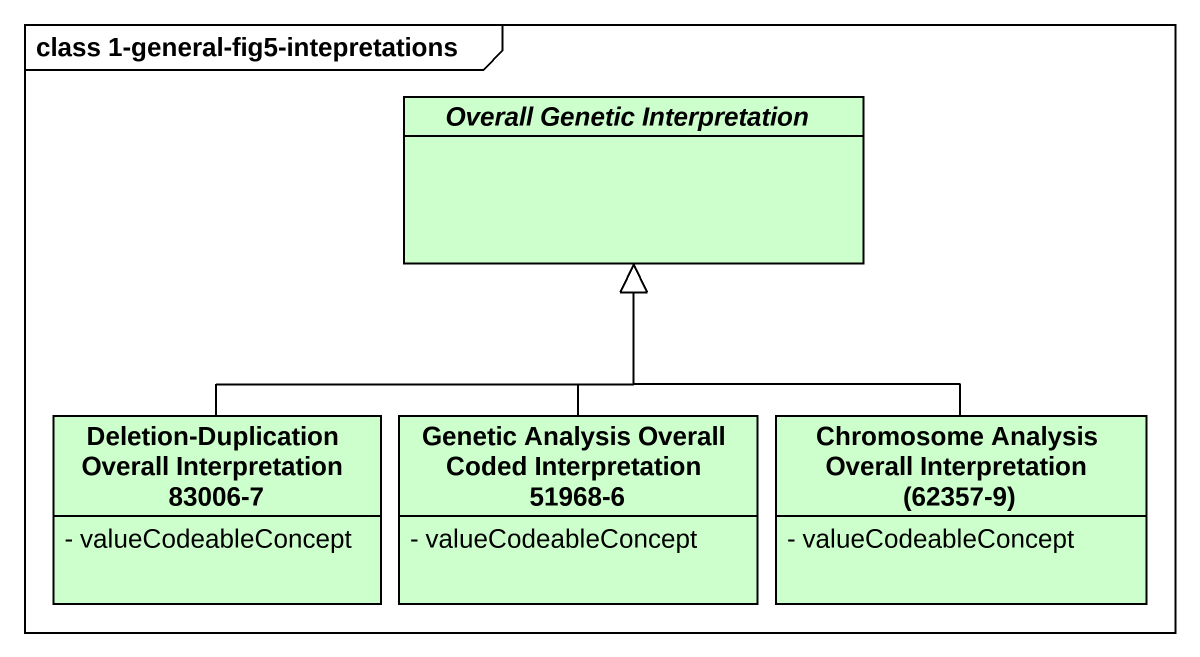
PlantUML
@startuml
mainframe class 1-general-fig5-intepretations
hide circle
hide empty members
skinparam classAttributeIconSize 0
abstract class "Overall Genetic Interpretation" as Overall_Genetic #CCFFCC
class "Deletion-Duplication Overall Interpretation 83006-7" as Deletion_Duplication #CCFFCC {
  - valueCodeableConcept
}
class "Genetic Analysis Overall Coded Interpretation 51968-6" as Genetic_Analysis_Overall #CCFFCC {
  - valueCodeableConcept
}
class "Chromosome Analysis Overall Interpretation (62357-9)" as Chromosome_Analysis_Overall #CCFFCC {
  - valueCodeableConcept
}
Deletion_Duplication -up-|> Overall_Genetic
Genetic_Analysis_Overall -up-|> Overall_Genetic
Chromosome_Analysis_Overall -up-|> Overall_Genetic
@enduml
